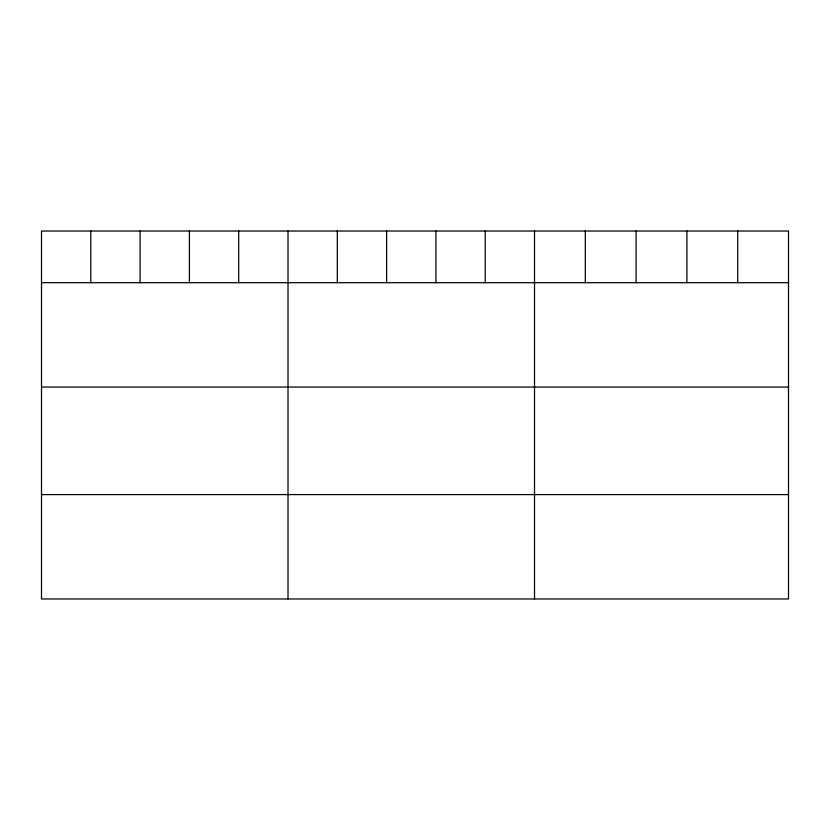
<?xml version="1.0" encoding="UTF-8"?>
<svg xmlns="http://www.w3.org/2000/svg" width="830" height="830" viewBox="0 0 830 830"><rect width="100%" height="100%" fill="white"/><g stroke="black" fill="none" stroke-linecap="round" stroke-linejoin="round"><path stroke-width="1.25" d="M788.5 282.688L788.5 598.97L41.5 598.97L41.5 231.031L788.5 231.031L788.5 282.688L41.5 282.688M41.5 387.06L788.5 387.06M41.5 494.597L788.5 494.597M737.704 231.031L737.704 282.688M686.908 231.031L686.908 282.688M636.112 231.031L636.112 282.688M585.316 231.031L585.316 282.688M534.52 231.031L534.52 598.97M485.218 231.031L485.218 282.688M435.916 231.031L435.916 282.688M386.614 231.031L386.614 282.688M337.312 231.031L337.312 282.688M288.01 231.031L288.01 598.97M238.708 231.031L238.708 282.688M189.406 231.031L189.406 282.688M140.104 231.031L140.104 282.688M90.802 231.031L90.802 282.688"/></g></svg>
